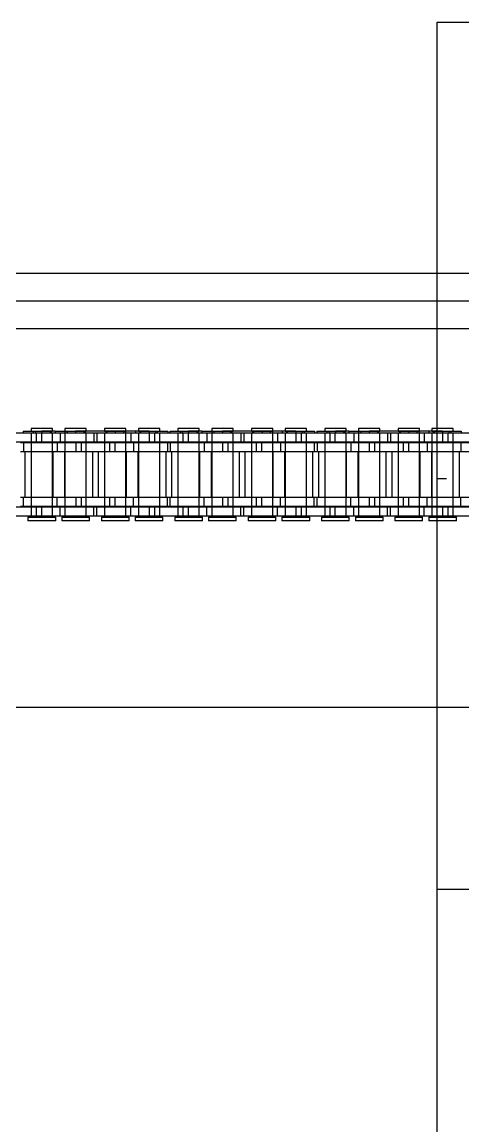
# Model space of a CAD drawing. Header units: metres. Extents: x 0 to 21025, y 0 to 14850.
# Drawn here: x 5629.7 to 5706, y 9188.8 to 9379.6 of the extents above; entities that cross this region are included whole.
import ezdxf

# ---------------------------------------------------------------- set-up
doc = ezdxf.new("R2010")
doc.units = ezdxf.units.M
doc.header["$LTSCALE"] = 25
doc.linetypes.add('HIDDEN2', pattern=[4.7625, 3.175, -1.5875])
doc.layers.add('SL4', color=4, linetype='Continuous')
doc.layers.add('ST1', color=7, linetype='HIDDEN2')

msp = doc.modelspace()

# ---------------------------------------------------------------- linework, layer by layer
at = {"layer": 'SL4'}
for p, q in [((5701.527, 9379.634), (5801.527, 9379.634)), ((5701.527, 9336.149), (5701.527, 9379.634)), ((6490.517, 9336.149), (5540.514, 9336.149)), ((5540.514, 9326.624), (6330.277, 9326.624)), ((5540.514, 9261.149), (6209.329, 9261.149)), ((5701.527, 9229.634), (5701.527, 9261.149)), ((5701.527, 9153.134), (5701.527, 9229.634)), ((5719.777, 9229.634), (5701.527, 9229.634))]:
    msp.add_line(p, q, dxfattribs=at)
at = {"layer": 'ST1'}
for p, q in [((5701.527, 9261.149), (5701.527, 9336.149)), ((6540.514, 9331.386), (5540.514, 9331.386)), ((5540.514, 9326.624), (6330.277, 9326.624)), ((5632.197, 9308.541), (5623.102, 9308.541)), ((5629.898, 9308.873), (5629.898, 9308.541)), ((5629.898, 9308.873), (5633.129, 9308.873)), ((5634.974, 9309.384), (5631.284, 9309.384)), ((5631.284, 9309.384), (5631.284, 9308.91)), ((5631.284, 9308.91), (5634.974, 9308.91)), ((5631.284, 9308.541), (5631.284, 9307.021)), ((5631.284, 9308.541), (5631.284, 9294.042)), ((5631.653, 9308.91), (5631.653, 9308.541)), ((5632.022, 9308.873), (5632.022, 9308.541)), ((5633.057, 9308.541), (5632.197, 9308.541)), ((5632.197, 9307.021), (5632.197, 9308.541)), ((5642.152, 9308.541), (5633.057, 9308.541)), ((5633.057, 9308.541), (5633.057, 9307.021)), ((5633.129, 9308.873), (5633.129, 9308.541)), ((5635.425, 9308.873), (5633.129, 9308.873)), ((5634.605, 9308.541), (5634.605, 9308.91)), ((5634.748, 9308.873), (5634.748, 9308.541)), ((5634.974, 9308.91), (5634.974, 9309.384)), ((5634.974, 9307.021), (5634.974, 9308.541)), ((5634.974, 9294.042), (5634.974, 9308.541)), ((5635.425, 9308.873), (5638.977, 9308.873)), ((5635.425, 9308.873), (5635.425, 9308.541)), ((5636.304, 9308.541), (5636.304, 9307.021)), ((5640.822, 9309.384), (5637.132, 9309.384)), ((5637.132, 9309.384), (5637.132, 9308.91)), ((5637.132, 9308.91), (5640.822, 9308.91)), ((5637.132, 9308.873), (5637.132, 9307.021)), ((5637.132, 9308.541), (5637.132, 9294.042)), ((5637.501, 9308.91), (5637.501, 9308.541)), ((5638.977, 9308.873), (5638.977, 9308.541)), ((5651.677, 9308.873), (5638.977, 9308.873)), ((5640.453, 9308.541), (5640.453, 9308.91)), ((5640.596, 9308.873), (5640.596, 9308.541)), ((5640.822, 9308.91), (5640.822, 9309.384)), ((5640.822, 9307.021), (5640.822, 9308.541)), ((5640.822, 9294.042), (5640.822, 9308.541)), ((5642.152, 9308.541), (5642.152, 9307.021)), ((5648.502, 9308.541), (5642.152, 9308.541)), ((5642.654, 9308.541), (5642.654, 9307.021)), ((5647.674, 9309.384), (5643.984, 9309.384)), ((5643.984, 9309.384), (5643.984, 9308.91)), ((5643.984, 9308.91), (5647.674, 9308.91)), ((5643.984, 9308.541), (5643.984, 9307.021)), ((5643.984, 9308.541), (5643.984, 9294.042)), ((5644.21, 9308.873), (5644.21, 9308.541)), ((5644.353, 9308.91), (5644.353, 9308.541)), ((5645.829, 9308.873), (5645.829, 9308.541)), ((5647.305, 9308.541), (5647.305, 9308.91)), ((5647.674, 9308.91), (5647.674, 9309.384)), ((5647.674, 9307.021), (5647.674, 9308.873)), ((5647.674, 9294.042), (5647.674, 9308.541)), ((5648.502, 9308.541), (5648.502, 9307.021)), ((5657.597, 9308.541), (5648.502, 9308.541)), ((5649.381, 9308.541), (5649.381, 9308.873)), ((5653.522, 9309.384), (5649.832, 9309.384)), ((5649.832, 9309.384), (5649.832, 9308.91)), ((5649.832, 9308.91), (5653.522, 9308.91)), ((5649.832, 9308.541), (5649.832, 9307.021)), ((5649.832, 9308.541), (5649.832, 9294.042)), ((5650.058, 9308.873), (5650.058, 9308.541)), ((5650.201, 9308.91), (5650.201, 9308.541)), ((5651.677, 9308.873), (5651.677, 9308.541)), ((5651.677, 9308.873), (5654.907, 9308.873)), ((5651.749, 9307.021), (5651.749, 9308.541)), ((5652.609, 9308.541), (5652.609, 9307.021)), ((5652.784, 9308.873), (5652.784, 9308.541)), ((5653.153, 9308.541), (5653.153, 9308.91)), ((5653.522, 9308.91), (5653.522, 9309.384)), ((5653.522, 9307.021), (5653.522, 9308.541)), ((5653.522, 9294.042), (5653.522, 9308.541)), ((5654.907, 9308.873), (5654.907, 9308.541)), ((5655.298, 9308.873), (5655.298, 9308.541)), ((5655.298, 9308.873), (5658.529, 9308.873)), ((5660.374, 9309.384), (5656.684, 9309.384)), ((5656.684, 9309.384), (5656.684, 9308.91)), ((5656.684, 9308.91), (5660.374, 9308.91)), ((5656.684, 9308.541), (5656.684, 9307.021)), ((5656.684, 9308.541), (5656.684, 9294.042)), ((5657.053, 9308.91), (5657.053, 9308.541)), ((5657.422, 9308.873), (5657.422, 9308.541)), ((5658.457, 9308.541), (5657.597, 9308.541)), ((5657.597, 9307.021), (5657.597, 9308.541)), ((5667.552, 9308.541), (5658.457, 9308.541)), ((5658.457, 9308.541), (5658.457, 9307.021)), ((5658.529, 9308.873), (5658.529, 9308.541)), ((5660.825, 9308.873), (5658.529, 9308.873)), ((5660.005, 9308.541), (5660.005, 9308.91)), ((5660.148, 9308.873), (5660.148, 9308.541)), ((5660.374, 9308.91), (5660.374, 9309.384)), ((5660.374, 9307.021), (5660.374, 9308.541)), ((5660.374, 9294.042), (5660.374, 9308.541)), ((5660.825, 9308.873), (5664.377, 9308.873)), ((5660.825, 9308.873), (5660.825, 9308.541)), ((5661.704, 9308.541), (5661.704, 9307.021)), ((5666.222, 9309.384), (5662.532, 9309.384)), ((5662.532, 9309.384), (5662.532, 9308.91)), ((5662.532, 9308.91), (5666.222, 9308.91)), ((5662.532, 9308.873), (5662.532, 9307.021)), ((5662.532, 9308.541), (5662.532, 9294.042)), ((5662.901, 9308.91), (5662.901, 9308.541)), ((5664.377, 9308.873), (5664.377, 9308.541)), ((5677.077, 9308.873), (5664.377, 9308.873)), ((5665.853, 9308.541), (5665.853, 9308.91)), ((5665.996, 9308.873), (5665.996, 9308.541)), ((5666.222, 9308.91), (5666.222, 9309.384)), ((5666.222, 9307.021), (5666.222, 9308.541)), ((5666.222, 9294.042), (5666.222, 9308.541)), ((5667.552, 9308.541), (5667.552, 9307.021)), ((5673.902, 9308.541), (5667.552, 9308.541)), ((5668.054, 9308.541), (5668.054, 9307.021)), ((5673.074, 9309.384), (5669.384, 9309.384)), ((5669.384, 9309.384), (5669.384, 9308.91)), ((5669.384, 9308.91), (5673.074, 9308.91)), ((5669.384, 9308.541), (5669.384, 9307.021)), ((5669.384, 9308.541), (5669.384, 9294.042)), ((5669.61, 9308.873), (5669.61, 9308.541)), ((5669.753, 9308.91), (5669.753, 9308.541)), ((5671.229, 9308.873), (5671.229, 9308.541)), ((5672.705, 9308.541), (5672.705, 9308.91)), ((5673.074, 9308.91), (5673.074, 9309.384)), ((5673.074, 9307.021), (5673.074, 9308.873)), ((5673.074, 9294.042), (5673.074, 9308.541)), ((5673.902, 9308.541), (5673.902, 9307.021)), ((5682.997, 9308.541), (5673.902, 9308.541)), ((5674.781, 9308.541), (5674.781, 9308.873)), ((5678.922, 9309.384), (5675.232, 9309.384)), ((5675.232, 9309.384), (5675.232, 9308.91)), ((5675.232, 9308.91), (5678.922, 9308.91)), ((5675.232, 9308.541), (5675.232, 9307.021)), ((5675.232, 9308.541), (5675.232, 9294.042)), ((5675.458, 9308.873), (5675.458, 9308.541)), ((5675.601, 9308.91), (5675.601, 9308.541)), ((5677.077, 9308.873), (5677.077, 9308.541)), ((5677.077, 9308.873), (5680.307, 9308.873)), ((5677.149, 9307.021), (5677.149, 9308.541)), ((5678.009, 9308.541), (5678.009, 9307.021)), ((5678.184, 9308.873), (5678.184, 9308.541)), ((5678.553, 9308.541), (5678.553, 9308.91)), ((5678.922, 9308.91), (5678.922, 9309.384)), ((5678.922, 9307.021), (5678.922, 9308.541)), ((5678.922, 9294.042), (5678.922, 9308.541)), ((5680.307, 9308.873), (5680.307, 9308.541)), ((5680.698, 9308.873), (5680.698, 9308.541)), ((5680.698, 9308.873), (5683.929, 9308.873)), ((5685.774, 9309.384), (5682.084, 9309.384)), ((5682.084, 9309.384), (5682.084, 9308.91)), ((5682.084, 9308.91), (5685.774, 9308.91)), ((5682.084, 9308.541), (5682.084, 9307.021)), ((5682.084, 9308.541), (5682.084, 9294.042)), ((5682.453, 9308.91), (5682.453, 9308.541)), ((5682.822, 9308.873), (5682.822, 9308.541)), ((5683.857, 9308.541), (5682.997, 9308.541)), ((5682.997, 9307.021), (5682.997, 9308.541)), ((5692.952, 9308.541), (5683.857, 9308.541)), ((5683.857, 9308.541), (5683.857, 9307.021)), ((5683.929, 9308.873), (5683.929, 9308.541)), ((5686.225, 9308.873), (5683.929, 9308.873)), ((5685.405, 9308.541), (5685.405, 9308.91)), ((5685.548, 9308.873), (5685.548, 9308.541)), ((5685.774, 9308.91), (5685.774, 9309.384)), ((5685.774, 9307.021), (5685.774, 9308.541)), ((5685.774, 9294.042), (5685.774, 9308.541)), ((5686.225, 9308.873), (5689.777, 9308.873)), ((5686.225, 9308.873), (5686.225, 9308.541)), ((5687.104, 9308.541), (5687.104, 9307.021)), ((5691.622, 9309.384), (5687.932, 9309.384)), ((5687.932, 9309.384), (5687.932, 9308.91)), ((5687.932, 9308.91), (5691.622, 9308.91)), ((5687.932, 9308.873), (5687.932, 9307.021)), ((5687.932, 9308.541), (5687.932, 9294.042)), ((5688.301, 9308.91), (5688.301, 9308.541)), ((5689.777, 9308.873), (5689.777, 9308.541)), ((5702.477, 9308.873), (5689.777, 9308.873)), ((5691.253, 9308.541), (5691.253, 9308.91)), ((5691.396, 9308.873), (5691.396, 9308.541)), ((5691.622, 9308.91), (5691.622, 9309.384)), ((5691.622, 9307.021), (5691.622, 9308.541)), ((5691.622, 9294.042), (5691.622, 9308.541)), ((5692.952, 9308.541), (5692.952, 9307.021)), ((5699.302, 9308.541), (5692.952, 9308.541)), ((5693.454, 9308.541), (5693.454, 9307.021)), ((5698.474, 9309.384), (5694.784, 9309.384)), ((5694.784, 9309.384), (5694.784, 9308.91)), ((5694.784, 9308.91), (5698.474, 9308.91)), ((5694.784, 9308.541), (5694.784, 9307.021)), ((5694.784, 9308.541), (5694.784, 9294.042)), ((5695.01, 9308.873), (5695.01, 9308.541)), ((5695.153, 9308.91), (5695.153, 9308.541)), ((5696.629, 9308.873), (5696.629, 9308.541)), ((5698.105, 9308.541), (5698.105, 9308.91)), ((5698.474, 9308.91), (5698.474, 9309.384)), ((5698.474, 9307.021), (5698.474, 9308.873)), ((5698.474, 9294.042), (5698.474, 9308.541)), ((5699.302, 9308.541), (5699.302, 9307.021)), ((5708.397, 9308.541), (5699.302, 9308.541)), ((5700.181, 9308.541), (5700.181, 9308.873)), ((5704.322, 9309.384), (5700.632, 9309.384)), ((5700.632, 9309.384), (5700.632, 9308.91)), ((5700.632, 9308.91), (5704.322, 9308.91)), ((5700.632, 9308.541), (5700.632, 9307.021)), ((5700.632, 9308.541), (5700.632, 9294.042)), ((5700.858, 9308.873), (5700.858, 9308.541)), ((5701.001, 9308.91), (5701.001, 9308.541)), ((5701.527, 9308.602), (5942.255, 9308.602)), ((5702.477, 9308.873), (5702.477, 9308.541)), ((5702.477, 9308.873), (5705.707, 9308.873)), ((5702.549, 9307.021), (5702.549, 9308.541)), ((5703.409, 9308.541), (5703.409, 9307.021)), ((5703.584, 9308.873), (5703.584, 9308.541)), ((5703.953, 9308.541), (5703.953, 9308.91)), ((5704.322, 9308.91), (5704.322, 9309.384)), ((5704.322, 9307.021), (5704.322, 9308.541)), ((5704.322, 9294.042), (5704.322, 9308.541)), ((5705.707, 9308.873), (5705.707, 9308.541)), ((5632.197, 9307.021), (5623.102, 9307.021)), ((5635.802, 9306.869), (5629.452, 9306.869)), ((5629.954, 9306.869), (5629.954, 9305.349)), ((5631.284, 9306.869), (5631.284, 9305.349)), ((5633.057, 9307.021), (5632.197, 9307.021)), ((5642.152, 9307.021), (5633.057, 9307.021)), ((5634.974, 9305.349), (5634.974, 9306.869)), ((5635.802, 9306.869), (5635.802, 9305.349)), ((5644.897, 9306.869), (5635.802, 9306.869)), ((5637.132, 9306.869), (5637.132, 9305.349)), ((5639.049, 9305.349), (5639.049, 9306.869)), ((5639.909, 9306.869), (5639.909, 9305.349)), ((5640.822, 9305.349), (5640.822, 9306.869)), ((5648.502, 9307.021), (5642.152, 9307.021)), ((5643.984, 9306.869), (5643.984, 9305.349)), ((5645.757, 9306.869), (5644.897, 9306.869)), ((5644.897, 9305.349), (5644.897, 9306.869)), ((5654.852, 9306.869), (5645.757, 9306.869)), ((5645.757, 9306.869), (5645.757, 9305.349)), ((5647.674, 9305.349), (5647.674, 9306.869)), ((5657.597, 9307.021), (5648.502, 9307.021)), ((5649.004, 9306.869), (5649.004, 9305.349)), ((5649.832, 9306.869), (5649.832, 9305.349)), ((5653.522, 9305.349), (5653.522, 9306.869)), ((5654.852, 9306.869), (5654.852, 9305.349)), ((5661.202, 9306.869), (5654.852, 9306.869)), ((5655.354, 9306.869), (5655.354, 9305.349)), ((5656.684, 9306.869), (5656.684, 9305.349)), ((5658.457, 9307.021), (5657.597, 9307.021)), ((5667.552, 9307.021), (5658.457, 9307.021)), ((5660.374, 9305.349), (5660.374, 9306.869)), ((5661.202, 9306.869), (5661.202, 9305.349)), ((5670.297, 9306.869), (5661.202, 9306.869)), ((5662.532, 9306.869), (5662.532, 9305.349)), ((5664.449, 9305.349), (5664.449, 9306.869)), ((5665.309, 9306.869), (5665.309, 9305.349)), ((5666.222, 9305.349), (5666.222, 9306.869)), ((5673.902, 9307.021), (5667.552, 9307.021)), ((5669.384, 9306.869), (5669.384, 9305.349)), ((5671.157, 9306.869), (5670.297, 9306.869)), ((5670.297, 9305.349), (5670.297, 9306.869)), ((5680.252, 9306.869), (5671.157, 9306.869)), ((5671.157, 9306.869), (5671.157, 9305.349)), ((5673.074, 9305.349), (5673.074, 9306.869)), ((5682.997, 9307.021), (5673.902, 9307.021)), ((5674.404, 9306.869), (5674.404, 9305.349)), ((5675.232, 9306.869), (5675.232, 9305.349)), ((5678.922, 9305.349), (5678.922, 9306.869)), ((5680.252, 9306.869), (5680.252, 9305.349)), ((5686.602, 9306.869), (5680.252, 9306.869)), ((5680.754, 9306.869), (5680.754, 9305.349)), ((5682.084, 9306.869), (5682.084, 9305.349)), ((5683.857, 9307.021), (5682.997, 9307.021)), ((5692.952, 9307.021), (5683.857, 9307.021)), ((5685.774, 9305.349), (5685.774, 9306.869)), ((5686.602, 9306.869), (5686.602, 9305.349)), ((5695.697, 9306.869), (5686.602, 9306.869)), ((5687.932, 9306.869), (5687.932, 9305.349)), ((5689.849, 9305.349), (5689.849, 9306.869)), ((5690.709, 9306.869), (5690.709, 9305.349)), ((5691.622, 9305.349), (5691.622, 9306.869)), ((5699.302, 9307.021), (5692.952, 9307.021)), ((5694.784, 9306.869), (5694.784, 9305.349)), ((5696.557, 9306.869), (5695.697, 9306.869)), ((5695.697, 9305.349), (5695.697, 9306.869)), ((5705.652, 9306.869), (5696.557, 9306.869)), ((5696.557, 9306.869), (5696.557, 9305.349)), ((5698.474, 9305.349), (5698.474, 9306.869)), ((5708.397, 9307.021), (5699.302, 9307.021)), ((5699.804, 9306.869), (5699.804, 9305.349)), ((5700.632, 9306.869), (5700.632, 9305.349)), ((5704.322, 9305.349), (5704.322, 9306.869)), ((5705.652, 9306.869), (5705.652, 9305.349)), ((5712.002, 9306.869), (5705.652, 9306.869)), ((5635.802, 9305.349), (5629.452, 9305.349)), ((5630.237, 9297.419), (5630.237, 9305.349)), ((5631.284, 9305.349), (5631.284, 9297.419)), ((5634.974, 9297.419), (5634.974, 9305.349)), ((5635.017, 9305.349), (5635.017, 9297.419)), ((5644.897, 9305.349), (5635.802, 9305.349)), ((5637.089, 9297.419), (5637.089, 9305.349)), ((5637.132, 9305.349), (5637.132, 9297.419)), ((5640.822, 9297.419), (5640.822, 9305.349)), ((5641.869, 9305.349), (5641.869, 9297.419)), ((5642.937, 9297.419), (5642.937, 9305.349)), ((5643.984, 9305.349), (5643.984, 9297.419)), ((5645.757, 9305.349), (5644.897, 9305.349)), ((5654.852, 9305.349), (5645.757, 9305.349)), ((5647.674, 9297.419), (5647.674, 9305.349)), ((5647.717, 9305.349), (5647.717, 9297.419)), ((5649.789, 9297.419), (5649.789, 9305.349)), ((5649.832, 9305.349), (5649.832, 9297.419)), ((5653.522, 9297.419), (5653.522, 9305.349)), ((5654.569, 9305.349), (5654.569, 9297.419)), ((5661.202, 9305.349), (5654.852, 9305.349)), ((5655.637, 9297.419), (5655.637, 9305.349)), ((5656.684, 9305.349), (5656.684, 9297.419)), ((5660.374, 9297.419), (5660.374, 9305.349)), ((5660.417, 9305.349), (5660.417, 9297.419)), ((5670.297, 9305.349), (5661.202, 9305.349)), ((5662.489, 9297.419), (5662.489, 9305.349)), ((5662.532, 9305.349), (5662.532, 9297.419)), ((5666.222, 9297.419), (5666.222, 9305.349)), ((5667.269, 9305.349), (5667.269, 9297.419)), ((5668.337, 9297.419), (5668.337, 9305.349)), ((5669.384, 9305.349), (5669.384, 9297.419)), ((5671.157, 9305.349), (5670.297, 9305.349)), ((5680.252, 9305.349), (5671.157, 9305.349)), ((5673.074, 9297.419), (5673.074, 9305.349)), ((5673.117, 9305.349), (5673.117, 9297.419)), ((5675.189, 9297.419), (5675.189, 9305.349)), ((5675.232, 9305.349), (5675.232, 9297.419)), ((5678.922, 9297.419), (5678.922, 9305.349)), ((5679.969, 9305.349), (5679.969, 9297.419)), ((5686.602, 9305.349), (5680.252, 9305.349)), ((5681.037, 9297.419), (5681.037, 9305.349)), ((5682.084, 9305.349), (5682.084, 9297.419)), ((5685.774, 9297.419), (5685.774, 9305.349)), ((5685.817, 9305.349), (5685.817, 9297.419)), ((5695.697, 9305.349), (5686.602, 9305.349)), ((5687.889, 9297.419), (5687.889, 9305.349)), ((5687.932, 9305.349), (5687.932, 9297.419)), ((5691.622, 9297.419), (5691.622, 9305.349)), ((5692.669, 9305.349), (5692.669, 9297.419)), ((5693.737, 9297.419), (5693.737, 9305.349)), ((5694.784, 9305.349), (5694.784, 9297.419)), ((5696.557, 9305.349), (5695.697, 9305.349)), ((5705.652, 9305.349), (5696.557, 9305.349)), ((5698.474, 9297.419), (5698.474, 9305.349)), ((5698.517, 9305.349), (5698.517, 9297.419)), ((5700.589, 9297.419), (5700.589, 9305.349)), ((5700.632, 9305.349), (5700.632, 9297.419)), ((5704.322, 9297.419), (5704.322, 9305.349)), ((5705.369, 9305.349), (5705.369, 9297.419)), ((5712.002, 9305.349), (5705.652, 9305.349)), ((5941.291, 9300.665), (5701.527, 9300.665)), ((5635.802, 9297.419), (5629.452, 9297.419)), ((5629.954, 9295.899), (5629.954, 9297.419)), ((5631.284, 9297.419), (5631.284, 9295.899)), ((5634.974, 9295.899), (5634.974, 9297.419)), ((5635.802, 9295.899), (5635.802, 9297.419)), ((5644.897, 9297.419), (5635.802, 9297.419)), ((5637.132, 9297.419), (5637.132, 9295.899)), ((5639.049, 9295.899), (5639.049, 9297.419)), ((5639.909, 9297.419), (5639.909, 9295.899)), ((5640.822, 9295.899), (5640.822, 9297.419)), ((5643.984, 9297.419), (5643.984, 9295.899)), ((5645.757, 9297.419), (5644.897, 9297.419)), ((5644.897, 9295.899), (5644.897, 9297.419)), ((5654.852, 9297.419), (5645.757, 9297.419)), ((5645.757, 9297.419), (5645.757, 9295.899)), ((5647.674, 9295.899), (5647.674, 9297.419)), ((5649.004, 9295.899), (5649.004, 9297.419)), ((5649.832, 9297.419), (5649.832, 9295.899)), ((5653.522, 9295.899), (5653.522, 9297.419)), ((5654.852, 9295.899), (5654.852, 9297.419)), ((5661.202, 9297.419), (5654.852, 9297.419)), ((5655.354, 9295.899), (5655.354, 9297.419)), ((5656.684, 9297.419), (5656.684, 9295.899)), ((5660.374, 9295.899), (5660.374, 9297.419)), ((5661.202, 9295.899), (5661.202, 9297.419)), ((5670.297, 9297.419), (5661.202, 9297.419)), ((5662.532, 9297.419), (5662.532, 9295.899)), ((5664.449, 9295.899), (5664.449, 9297.419)), ((5665.309, 9297.419), (5665.309, 9295.899)), ((5666.222, 9295.899), (5666.222, 9297.419)), ((5669.384, 9297.419), (5669.384, 9295.899)), ((5671.157, 9297.419), (5670.297, 9297.419)), ((5670.297, 9295.899), (5670.297, 9297.419)), ((5680.252, 9297.419), (5671.157, 9297.419)), ((5671.157, 9297.419), (5671.157, 9295.899)), ((5673.074, 9295.899), (5673.074, 9297.419)), ((5674.404, 9295.899), (5674.404, 9297.419)), ((5675.232, 9297.419), (5675.232, 9295.899)), ((5678.922, 9295.899), (5678.922, 9297.419)), ((5680.252, 9295.899), (5680.252, 9297.419)), ((5686.602, 9297.419), (5680.252, 9297.419)), ((5680.754, 9295.899), (5680.754, 9297.419)), ((5682.084, 9297.419), (5682.084, 9295.899)), ((5685.774, 9295.899), (5685.774, 9297.419)), ((5686.602, 9295.899), (5686.602, 9297.419)), ((5695.697, 9297.419), (5686.602, 9297.419)), ((5687.932, 9297.419), (5687.932, 9295.899)), ((5689.849, 9295.899), (5689.849, 9297.419)), ((5690.709, 9297.419), (5690.709, 9295.899)), ((5691.622, 9295.899), (5691.622, 9297.419)), ((5694.784, 9297.419), (5694.784, 9295.899)), ((5696.557, 9297.419), (5695.697, 9297.419)), ((5695.697, 9295.899), (5695.697, 9297.419)), ((5705.652, 9297.419), (5696.557, 9297.419)), ((5696.557, 9297.419), (5696.557, 9295.899)), ((5698.474, 9295.899), (5698.474, 9297.419)), ((5699.804, 9295.899), (5699.804, 9297.419)), ((5700.632, 9297.419), (5700.632, 9295.899)), ((5704.322, 9295.899), (5704.322, 9297.419)), ((5705.652, 9295.899), (5705.652, 9297.419)), ((5712.002, 9297.419), (5705.652, 9297.419)), ((5632.197, 9295.747), (5623.102, 9295.747)), ((5635.802, 9295.899), (5629.452, 9295.899)), ((5631.284, 9295.747), (5631.284, 9294.227)), ((5633.057, 9295.747), (5632.197, 9295.747)), ((5632.197, 9294.227), (5632.197, 9295.747)), ((5642.152, 9295.747), (5633.057, 9295.747)), ((5633.057, 9295.747), (5633.057, 9294.227)), ((5634.974, 9294.227), (5634.974, 9295.747)), ((5644.897, 9295.899), (5635.802, 9295.899)), ((5636.304, 9294.227), (5636.304, 9295.747)), ((5637.132, 9295.747), (5637.132, 9294.227)), ((5640.822, 9294.227), (5640.822, 9295.747)), ((5642.152, 9294.227), (5642.152, 9295.747)), ((5648.502, 9295.747), (5642.152, 9295.747)), ((5642.654, 9294.227), (5642.654, 9295.747)), ((5643.984, 9295.747), (5643.984, 9294.227)), ((5645.757, 9295.899), (5644.897, 9295.899)), ((5654.852, 9295.899), (5645.757, 9295.899)), ((5647.674, 9294.227), (5647.674, 9295.747)), ((5648.502, 9294.227), (5648.502, 9295.747)), ((5657.597, 9295.747), (5648.502, 9295.747)), ((5649.832, 9295.747), (5649.832, 9294.227)), ((5651.749, 9294.227), (5651.749, 9295.747)), ((5652.609, 9295.747), (5652.609, 9294.227)), ((5653.522, 9294.227), (5653.522, 9295.747)), ((5661.202, 9295.899), (5654.852, 9295.899)), ((5656.684, 9295.747), (5656.684, 9294.227)), ((5658.457, 9295.747), (5657.597, 9295.747)), ((5657.597, 9294.227), (5657.597, 9295.747)), ((5667.552, 9295.747), (5658.457, 9295.747)), ((5658.457, 9295.747), (5658.457, 9294.227)), ((5660.374, 9294.227), (5660.374, 9295.747)), ((5670.297, 9295.899), (5661.202, 9295.899)), ((5661.704, 9294.227), (5661.704, 9295.747)), ((5662.532, 9295.747), (5662.532, 9294.227)), ((5666.222, 9294.227), (5666.222, 9295.747)), ((5667.552, 9294.227), (5667.552, 9295.747)), ((5673.902, 9295.747), (5667.552, 9295.747)), ((5668.054, 9294.227), (5668.054, 9295.747)), ((5669.384, 9295.747), (5669.384, 9294.227)), ((5671.157, 9295.899), (5670.297, 9295.899)), ((5680.252, 9295.899), (5671.157, 9295.899)), ((5673.074, 9294.227), (5673.074, 9295.747)), ((5673.902, 9294.227), (5673.902, 9295.747)), ((5682.997, 9295.747), (5673.902, 9295.747)), ((5675.232, 9295.747), (5675.232, 9294.227)), ((5677.149, 9294.227), (5677.149, 9295.747)), ((5678.009, 9295.747), (5678.009, 9294.227)), ((5678.922, 9294.227), (5678.922, 9295.747)), ((5686.602, 9295.899), (5680.252, 9295.899)), ((5682.084, 9295.747), (5682.084, 9294.227)), ((5683.857, 9295.747), (5682.997, 9295.747)), ((5682.997, 9294.227), (5682.997, 9295.747)), ((5692.952, 9295.747), (5683.857, 9295.747)), ((5683.857, 9295.747), (5683.857, 9294.227)), ((5685.774, 9294.227), (5685.774, 9295.747)), ((5695.697, 9295.899), (5686.602, 9295.899)), ((5687.104, 9294.227), (5687.104, 9295.747)), ((5687.932, 9295.747), (5687.932, 9294.227)), ((5691.622, 9294.227), (5691.622, 9295.747)), ((5692.952, 9294.227), (5692.952, 9295.747)), ((5699.302, 9295.747), (5692.952, 9295.747)), ((5693.454, 9294.227), (5693.454, 9295.747)), ((5694.784, 9295.747), (5694.784, 9294.227)), ((5696.557, 9295.899), (5695.697, 9295.899)), ((5705.652, 9295.899), (5696.557, 9295.899)), ((5698.474, 9294.227), (5698.474, 9295.747)), ((5699.302, 9294.227), (5699.302, 9295.747)), ((5708.397, 9295.747), (5699.302, 9295.747)), ((5700.632, 9295.747), (5700.632, 9294.227)), ((5702.549, 9294.227), (5702.549, 9295.747)), ((5703.409, 9295.747), (5703.409, 9294.227)), ((5704.322, 9294.227), (5704.322, 9295.747)), ((5712.002, 9295.899), (5705.652, 9295.899)), ((5632.197, 9294.227), (5623.102, 9294.227)), ((5630.73, 9294.042), (5635.527, 9294.042)), ((5630.73, 9294.042), (5630.73, 9293.384)), ((5635.527, 9293.384), (5630.73, 9293.384)), ((5633.057, 9294.227), (5632.197, 9294.227)), ((5642.152, 9294.227), (5633.057, 9294.227)), ((5635.527, 9293.384), (5635.527, 9294.042)), ((5636.578, 9294.042), (5641.375, 9294.042)), ((5636.578, 9294.042), (5636.578, 9293.384)), ((5641.375, 9293.384), (5636.578, 9293.384)), ((5641.375, 9293.384), (5641.375, 9294.042)), ((5648.502, 9294.227), (5642.152, 9294.227)), ((5643.43, 9294.042), (5648.227, 9294.042)), ((5643.43, 9294.042), (5643.43, 9293.384)), ((5648.227, 9293.384), (5643.43, 9293.384)), ((5648.227, 9293.384), (5648.227, 9294.042)), ((5657.597, 9294.227), (5648.502, 9294.227)), ((5649.278, 9294.042), (5654.075, 9294.042)), ((5649.278, 9294.042), (5649.278, 9293.384)), ((5654.075, 9293.384), (5649.278, 9293.384)), ((5654.075, 9293.384), (5654.075, 9294.042)), ((5656.13, 9294.042), (5660.927, 9294.042)), ((5656.13, 9294.042), (5656.13, 9293.384)), ((5660.927, 9293.384), (5656.13, 9293.384)), ((5658.457, 9294.227), (5657.597, 9294.227)), ((5667.552, 9294.227), (5658.457, 9294.227)), ((5660.927, 9293.384), (5660.927, 9294.042)), ((5661.978, 9294.042), (5666.775, 9294.042)), ((5661.978, 9294.042), (5661.978, 9293.384)), ((5666.775, 9293.384), (5661.978, 9293.384)), ((5666.775, 9293.384), (5666.775, 9294.042)), ((5673.902, 9294.227), (5667.552, 9294.227)), ((5668.83, 9294.042), (5673.627, 9294.042)), ((5668.83, 9294.042), (5668.83, 9293.384)), ((5673.627, 9293.384), (5668.83, 9293.384)), ((5673.627, 9293.384), (5673.627, 9294.042)), ((5682.997, 9294.227), (5673.902, 9294.227)), ((5674.678, 9294.042), (5679.475, 9294.042)), ((5674.678, 9294.042), (5674.678, 9293.384)), ((5679.475, 9293.384), (5674.678, 9293.384)), ((5679.475, 9293.384), (5679.475, 9294.042)), ((5681.53, 9294.042), (5686.327, 9294.042)), ((5681.53, 9294.042), (5681.53, 9293.384)), ((5686.327, 9293.384), (5681.53, 9293.384)), ((5683.857, 9294.227), (5682.997, 9294.227)), ((5692.952, 9294.227), (5683.857, 9294.227)), ((5686.327, 9293.384), (5686.327, 9294.042)), ((5687.378, 9294.042), (5692.175, 9294.042)), ((5687.378, 9294.042), (5687.378, 9293.384)), ((5692.175, 9293.384), (5687.378, 9293.384)), ((5692.175, 9293.384), (5692.175, 9294.042)), ((5699.302, 9294.227), (5692.952, 9294.227)), ((5694.23, 9294.042), (5699.027, 9294.042)), ((5694.23, 9294.042), (5694.23, 9293.384)), ((5699.027, 9293.384), (5694.23, 9293.384)), ((5699.027, 9293.384), (5699.027, 9294.042)), ((5708.397, 9294.227), (5699.302, 9294.227)), ((5700.078, 9294.042), (5704.875, 9294.042)), ((5700.078, 9294.042), (5700.078, 9293.384)), ((5704.875, 9293.384), (5700.078, 9293.384)), ((5704.875, 9293.384), (5704.875, 9294.042))]:
    msp.add_line(p, q, dxfattribs=at)

doc.saveas('drawing.dxf')
